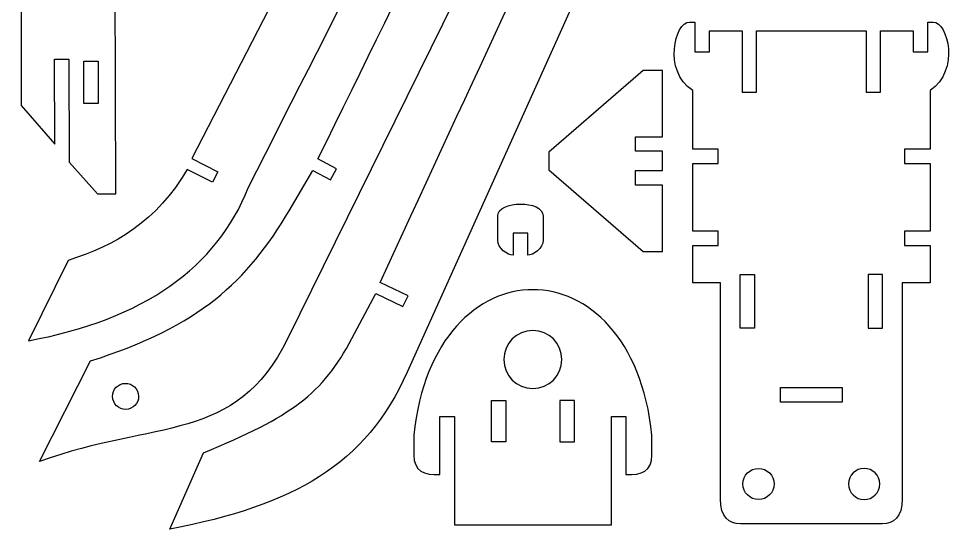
# Model space of a CAD drawing. Header units: centimetres. Extents: x -1670 to 781, y 182 to 1564.
# Drawn here: x -1004 to -420, y 647 to 964 of the extents above; entities that cross this region are included whole.
import ezdxf

# ---------------------------------------------------------------- set-up
doc = ezdxf.new("R2010")
doc.units = ezdxf.units.CM
doc.header["$MEASUREMENT"] = 0
doc.layers.add('Camada 1', color=3, linetype='Continuous')

msp = doc.modelspace()

# ---------------------------------------------------------------- linework, layer by layer
at = {"layer": 'Camada 1', "lineweight": 25}
for points, knots in [([(-517.98, 1543.95), (-516.03, 1546), (-513.38, 1547.17), (-510.32, 1547.17), (-510.32, 1547.17), (-504.39, 1547.17), (-499.59, 1542.36), (-499.59, 1536.44), (-499.59, 1536.44), (-499.59, 1530.51), (-504.39, 1525.71), (-510.32, 1525.71), (-510.32, 1525.71), (-510.32, 1525.71), (-510.32, 1525.71), (-510.32, 1525.71), (-510.32, 1525.71), (-513.48, 1525.71), (-516.32, 1527.07), (-518.28, 1529.25), (-518.28, 1529.25), (-633.36, 1308), (-747.64, 1084.24), (-861.54, 859.33), (-861.54, 859.33), (-880.88, 810.11), (-926.43, 777.39), (-997.87, 764.37), (-997.87, 764.37), (-997.87, 764.37), (-973.36, 814.26), (-973.36, 814.26), (-973.36, 814.26), (-944.96, 822.65), (-917.74, 838.95), (-899.41, 870.78), (-899.41, 870.78), (-899.41, 870.78), (-883.73, 862.75), (-883.73, 862.75), (-883.73, 862.75), (-883.73, 862.75), (-880.46, 869.13), (-880.46, 869.13), (-880.46, 869.13), (-880.46, 869.13), (-896.62, 877.42), (-896.62, 877.42), (-896.62, 877.42), (-896.62, 877.42), (-562.93, 1524.8), (-562.93, 1524.8), (-562.93, 1524.8), (-562.93, 1524.8), (-549.51, 1517.92), (-549.51, 1517.92), (-549.51, 1517.92), (-549.51, 1517.92), (-546.23, 1524.31), (-546.23, 1524.31), (-546.23, 1524.31), (-546.23, 1524.31), (-560.06, 1531.4), (-560.06, 1531.4), (-560.06, 1531.4), (-553.96, 1540.7), (-546.33, 1545.06), (-536.9, 1543.04), (-536.9, 1543.04), (-539.37, 1545.01), (-540.95, 1548.04), (-540.95, 1551.43), (-540.95, 1551.43), (-540.95, 1557.36), (-536.14, 1562.16), (-530.22, 1562.16), (-530.22, 1562.16), (-524.29, 1562.16), (-519.49, 1557.36), (-519.49, 1551.43), (-519.49, 1551.43), (-519.49, 1551.43), (-519.49, 1551.43), (-519.49, 1551.43), (-519.49, 1551.43), (-519.49, 1551.43), (-519.49, 1551.43), (-519.49, 1551.43), (-519.49, 1551.43), (-519.49, 1551.43), (-519.49, 1551.43), (-519.49, 1551.43), (-519.49, 1551.43), (-519.49, 1549.68), (-519.91, 1548.03), (-520.65, 1546.57), (-520.65, 1546.57), (-520.65, 1546.57), (-517.98, 1543.95), (-517.98, 1543.95)], [0, 0, 0, 0, 0.038462, 0.038462, 0.038462, 0.038462, 0.076923, 0.076923, 0.076923, 0.076923, 0.115385, 0.115385, 0.115385, 0.115385, 0.153846, 0.153846, 0.153846, 0.153846, 0.192308, 0.192308, 0.192308, 0.192308, 0.230769, 0.230769, 0.230769, 0.230769, 0.269231, 0.269231, 0.269231, 0.269231, 0.307692, 0.307692, 0.307692, 0.307692, 0.346154, 0.346154, 0.346154, 0.346154, 0.384615, 0.384615, 0.384615, 0.384615, 0.423077, 0.423077, 0.423077, 0.423077, 0.461538, 0.461538, 0.461538, 0.461538, 0.5, 0.5, 0.5, 0.5, 0.538462, 0.538462, 0.538462, 0.538462, 0.576923, 0.576923, 0.576923, 0.576923, 0.615385, 0.615385, 0.615385, 0.615385, 0.653846, 0.653846, 0.653846, 0.653846, 0.692308, 0.692308, 0.692308, 0.692308, 0.730769, 0.730769, 0.730769, 0.730769, 0.769231, 0.769231, 0.769231, 0.769231, 0.807692, 0.807692, 0.807692, 0.807692, 0.846154, 0.846154, 0.846154, 0.846154, 0.884615, 0.884615, 0.884615, 0.884615, 0.923077, 0.923077, 0.923077, 0.923077, 1, 1, 1, 1]), ([(-492.11, 1536.44), (-492.11, 1536.44), (-479.81, 1529.97), (-479.81, 1529.97), (-479.81, 1529.97), (-479.81, 1529.97), (-483.42, 1523.09), (-483.42, 1523.09), (-483.42, 1523.09), (-483.42, 1523.09), (-495.29, 1529.33), (-495.29, 1529.33), (-495.29, 1529.33), (-611.87, 1302.01), (-705.42, 1106.77), (-818.28, 877.2), (-818.28, 877.2), (-818.28, 877.2), (-806.82, 871.18), (-806.82, 871.18), (-806.82, 871.18), (-806.82, 871.18), (-810.43, 864.3), (-810.43, 864.3), (-810.43, 864.3), (-810.43, 864.3), (-821.37, 870.04), (-821.37, 870.04), (-821.37, 870.04), (-821.37, 870.04), (-836.18, 845.07), (-836.18, 845.07), (-836.18, 845.07), (-862.23, 801.14), (-891.36, 773.35), (-959.51, 751.77), (-959.51, 751.77), (-959.51, 751.77), (-991.15, 689.33), (-991.15, 689.33), (-991.15, 689.33), (-919.02, 715.46), (-869.26, 700.27), (-837.14, 765.47), (-837.14, 765.47), (-837.14, 765.47), (-466.79, 1517.17), (-466.79, 1517.17), (-466.79, 1517.17), (-462.92, 1525.02), (-462.81, 1531.51), (-470.48, 1536.74), (-470.48, 1536.74), (-470.48, 1536.74), (-486.3, 1547.19), (-486.3, 1547.19), (-486.3, 1547.19), (-486.3, 1547.19), (-492.11, 1536.44), (-492.11, 1536.44)], [0, 0, 0, 0, 0.0625, 0.0625, 0.0625, 0.0625, 0.125, 0.125, 0.125, 0.125, 0.1875, 0.1875, 0.1875, 0.1875, 0.25, 0.25, 0.25, 0.25, 0.3125, 0.3125, 0.3125, 0.3125, 0.375, 0.375, 0.375, 0.375, 0.4375, 0.4375, 0.4375, 0.4375, 0.5, 0.5, 0.5, 0.5, 0.5625, 0.5625, 0.5625, 0.5625, 0.625, 0.625, 0.625, 0.625, 0.6875, 0.6875, 0.6875, 0.6875, 0.75, 0.75, 0.75, 0.75, 0.8125, 0.8125, 0.8125, 0.8125, 0.875, 0.875, 0.875, 0.875, 1, 1, 1, 1]), ([(-951.78, 1495.67), (-951.78, 1495.67), (-951.69, 1457.28), (-951.69, 1457.28), (-951.69, 1457.28), (-951.69, 1457.28), (-943.42, 1457.3), (-943.42, 1457.3), (-943.42, 1457.3), (-943.42, 1457.3), (-943.36, 1433.56), (-943.36, 1433.56), (-943.36, 1433.56), (-943.36, 1433.56), (-953.69, 1433.53), (-953.69, 1433.53), (-953.69, 1433.53), (-953.69, 1433.53), (-953.73, 1449.29), (-953.73, 1449.29), (-953.73, 1449.29), (-953.73, 1449.29), (-962.73, 1449.27), (-962.73, 1449.27), (-962.73, 1449.27), (-962.73, 1449.27), (-962.66, 1422.38), (-962.66, 1422.38), (-962.66, 1422.38), (-962.66, 1422.38), (-979.75, 1414.59), (-979.75, 1414.59), (-979.75, 1414.59), (-979.75, 1414.59), (-978.67, 986.56), (-978.67, 986.56), (-978.67, 986.56), (-978.67, 986.56), (-944.1, 986.65), (-944.1, 986.65), (-944.1, 986.65), (-944.1, 986.65), (-943.77, 855.51), (-943.77, 855.51), (-943.77, 855.51), (-943.77, 855.51), (-955.02, 855.48), (-955.02, 855.48), (-955.02, 855.48), (-955.02, 855.48), (-972.68, 875.26), (-972.68, 875.26), (-972.68, 875.26), (-972.68, 875.26), (-972.84, 939.14), (-972.84, 939.14), (-972.84, 939.14), (-972.84, 939.14), (-981.83, 939.12), (-981.83, 939.12), (-981.83, 939.12), (-981.83, 939.12), (-981.7, 886.32), (-981.7, 886.32), (-981.7, 886.32), (-981.7, 886.32), (-1002.53, 910.39), (-1002.53, 910.39), (-1002.53, 910.39), (-1002.53, 910.39), (-1001.72, 1415.66), (-1001.72, 1415.66), (-1001.72, 1415.66), (-1003.95, 1462.91), (-971.03, 1473.76), (-951.78, 1495.67)], [0, 0, 0, 0, 0.05, 0.05, 0.05, 0.05, 0.1, 0.1, 0.1, 0.1, 0.15, 0.15, 0.15, 0.15, 0.2, 0.2, 0.2, 0.2, 0.25, 0.25, 0.25, 0.25, 0.3, 0.3, 0.3, 0.3, 0.35, 0.35, 0.35, 0.35, 0.4, 0.4, 0.4, 0.4, 0.45, 0.45, 0.45, 0.45, 0.5, 0.5, 0.5, 0.5, 0.55, 0.55, 0.55, 0.55, 0.6, 0.6, 0.6, 0.6, 0.65, 0.65, 0.65, 0.65, 0.7, 0.7, 0.7, 0.7, 0.75, 0.75, 0.75, 0.75, 0.8, 0.8, 0.8, 0.8, 0.85, 0.85, 0.85, 0.85, 0.9, 0.9, 0.9, 0.9, 1, 1, 1, 1]), ([(-472.42, 1468.53), (-472.42, 1468.53), (-460.42, 1462.82), (-460.42, 1462.82), (-460.42, 1462.82), (-460.42, 1462.82), (-463.59, 1456.16), (-463.59, 1456.16), (-463.59, 1456.16), (-463.59, 1456.16), (-475.17, 1461.67), (-475.17, 1461.67), (-475.17, 1461.67), (-575.51, 1241), (-677.9, 1020.81), (-779.74, 800.49), (-779.74, 800.49), (-779.74, 800.49), (-762.36, 792.22), (-762.36, 792.22), (-762.36, 792.22), (-762.36, 792.22), (-765.53, 785.55), (-765.53, 785.55), (-765.53, 785.55), (-765.53, 785.55), (-782.41, 793.59), (-782.41, 793.59), (-782.41, 793.59), (-782.41, 793.59), (-797.18, 765.75), (-797.18, 765.75), (-797.18, 765.75), (-815.55, 731.11), (-834.56, 717.3), (-889.42, 694.68), (-889.42, 694.68), (-889.42, 694.68), (-910.17, 647.29), (-910.17, 647.29), (-910.17, 647.29), (-832.94, 662.21), (-788.86, 686.99), (-762.81, 744.87), (-762.81, 744.87), (-762.81, 744.87), (-445.2, 1450.62), (-445.2, 1450.62), (-445.2, 1450.62), (-441.8, 1458.2), (-443.17, 1463.84), (-450.63, 1468.52), (-450.63, 1468.52), (-450.63, 1468.52), (-467.64, 1478.59), (-467.64, 1478.59), (-467.64, 1478.59), (-467.64, 1478.59), (-472.42, 1468.53), (-472.42, 1468.53)], [0, 0, 0, 0, 0.0625, 0.0625, 0.0625, 0.0625, 0.125, 0.125, 0.125, 0.125, 0.1875, 0.1875, 0.1875, 0.1875, 0.25, 0.25, 0.25, 0.25, 0.3125, 0.3125, 0.3125, 0.3125, 0.375, 0.375, 0.375, 0.375, 0.4375, 0.4375, 0.4375, 0.4375, 0.5, 0.5, 0.5, 0.5, 0.5625, 0.5625, 0.5625, 0.5625, 0.625, 0.625, 0.625, 0.625, 0.6875, 0.6875, 0.6875, 0.6875, 0.75, 0.75, 0.75, 0.75, 0.8125, 0.8125, 0.8125, 0.8125, 0.875, 0.875, 0.875, 0.875, 1, 1, 1, 1]), ([(-467.99, 650.58), (-460.8, 650.58), (-455.58, 654.65), (-455.58, 666.09), (-455.58, 666.09), (-455.58, 666.09), (-455.58, 800.25), (-455.58, 800.25), (-455.58, 800.25), (-455.58, 800.25), (-438.33, 800.25), (-438.33, 800.25), (-438.33, 800.25), (-438.33, 800.25), (-438.33, 823.48), (-438.33, 823.48), (-438.33, 823.48), (-438.33, 823.48), (-454.13, 823.48), (-454.13, 823.48), (-454.13, 823.48), (-454.13, 823.48), (-454.13, 832.47), (-454.13, 832.47), (-454.13, 832.47), (-454.13, 832.47), (-438.33, 832.47), (-438.33, 832.47), (-438.33, 832.47), (-438.33, 832.47), (-438.33, 874.37), (-438.33, 874.37), (-438.33, 874.37), (-438.33, 874.37), (-454.13, 874.37), (-454.13, 874.37), (-454.13, 874.37), (-454.13, 874.37), (-454.13, 883.36), (-454.13, 883.36), (-454.13, 883.36), (-454.13, 883.36), (-438.33, 883.36), (-438.33, 883.36), (-438.33, 883.36), (-438.33, 883.36), (-438.33, 919.72), (-438.33, 919.72), (-438.33, 919.72), (-419.62, 932.26), (-427.36, 962.26), (-436.34, 962.27), (-436.34, 962.27), (-436.34, 962.27), (-439.73, 962.28), (-439.73, 962.28), (-439.73, 962.28), (-439.73, 962.28), (-439.73, 943.79), (-439.73, 943.79), (-439.73, 943.79), (-439.73, 943.79), (-448.73, 943.79), (-448.73, 943.79), (-448.73, 943.79), (-448.73, 943.79), (-448.73, 956.72), (-448.73, 956.72), (-448.73, 956.72), (-448.73, 956.72), (-469.03, 956.72), (-469.03, 956.72), (-469.03, 956.72), (-469.03, 956.72), (-469.03, 918.75), (-469.03, 918.75), (-469.03, 918.75), (-469.03, 918.75), (-478.02, 918.75), (-478.02, 918.75), (-478.02, 918.75), (-478.02, 918.75), (-478.02, 956.72), (-478.02, 956.72), (-478.02, 956.72), (-478.02, 956.72), (-545.98, 956.72), (-545.98, 956.72), (-545.98, 956.72), (-545.98, 956.72), (-545.98, 918.75), (-545.98, 918.75), (-545.98, 918.75), (-545.98, 918.75), (-554.97, 918.75), (-554.97, 918.75), (-554.97, 918.75), (-554.97, 918.75), (-554.97, 956.72), (-554.97, 956.72), (-554.97, 956.72), (-554.97, 956.72), (-575.27, 956.72), (-575.27, 956.72), (-575.27, 956.72), (-575.27, 956.72), (-575.27, 943.79), (-575.27, 943.79), (-575.27, 943.79), (-575.27, 943.79), (-584.27, 943.79), (-584.27, 943.79), (-584.27, 943.79), (-584.27, 943.79), (-584.27, 962.28), (-584.27, 962.28), (-584.27, 962.28), (-584.27, 962.28), (-587.66, 962.27), (-587.66, 962.27), (-587.66, 962.27), (-596.64, 962.26), (-604.38, 932.26), (-585.67, 919.72), (-585.67, 919.72), (-585.67, 919.72), (-585.67, 883.36), (-585.67, 883.36), (-585.67, 883.36), (-585.67, 883.36), (-569.88, 883.36), (-569.88, 883.36), (-569.88, 883.36), (-569.88, 883.36), (-569.88, 874.37), (-569.88, 874.37), (-569.88, 874.37), (-569.88, 874.37), (-585.67, 874.37), (-585.67, 874.37), (-585.67, 874.37), (-585.67, 874.37), (-585.67, 832.47), (-585.67, 832.47), (-585.67, 832.47), (-585.67, 832.47), (-569.88, 832.47), (-569.88, 832.47), (-569.88, 832.47), (-569.88, 832.47), (-569.88, 823.48), (-569.88, 823.48), (-569.88, 823.48), (-569.88, 823.48), (-585.67, 823.48), (-585.67, 823.48), (-585.67, 823.48), (-585.67, 823.48), (-585.67, 800.25), (-585.67, 800.25), (-585.67, 800.25), (-585.67, 800.25), (-568.42, 800.25), (-568.42, 800.25), (-568.42, 800.25), (-568.42, 800.25), (-568.42, 666.09), (-568.42, 666.09), (-568.42, 666.09), (-568.42, 654.65), (-563.2, 650.58), (-556.01, 650.58), (-556.01, 650.58), (-556.01, 650.58), (-467.99, 650.58), (-467.99, 650.58)], [0, 0, 0, 0, 0.022222, 0.022222, 0.022222, 0.022222, 0.044444, 0.044444, 0.044444, 0.044444, 0.066667, 0.066667, 0.066667, 0.066667, 0.088889, 0.088889, 0.088889, 0.088889, 0.111111, 0.111111, 0.111111, 0.111111, 0.133333, 0.133333, 0.133333, 0.133333, 0.155556, 0.155556, 0.155556, 0.155556, 0.177778, 0.177778, 0.177778, 0.177778, 0.2, 0.2, 0.2, 0.2, 0.222222, 0.222222, 0.222222, 0.222222, 0.244444, 0.244444, 0.244444, 0.244444, 0.266667, 0.266667, 0.266667, 0.266667, 0.288889, 0.288889, 0.288889, 0.288889, 0.311111, 0.311111, 0.311111, 0.311111, 0.333333, 0.333333, 0.333333, 0.333333, 0.355556, 0.355556, 0.355556, 0.355556, 0.377778, 0.377778, 0.377778, 0.377778, 0.4, 0.4, 0.4, 0.4, 0.422222, 0.422222, 0.422222, 0.422222, 0.444444, 0.444444, 0.444444, 0.444444, 0.466667, 0.466667, 0.466667, 0.466667, 0.488889, 0.488889, 0.488889, 0.488889, 0.511111, 0.511111, 0.511111, 0.511111, 0.533333, 0.533333, 0.533333, 0.533333, 0.555556, 0.555556, 0.555556, 0.555556, 0.577778, 0.577778, 0.577778, 0.577778, 0.6, 0.6, 0.6, 0.6, 0.622222, 0.622222, 0.622222, 0.622222, 0.644444, 0.644444, 0.644444, 0.644444, 0.666667, 0.666667, 0.666667, 0.666667, 0.688889, 0.688889, 0.688889, 0.688889, 0.711111, 0.711111, 0.711111, 0.711111, 0.733333, 0.733333, 0.733333, 0.733333, 0.755556, 0.755556, 0.755556, 0.755556, 0.777778, 0.777778, 0.777778, 0.777778, 0.8, 0.8, 0.8, 0.8, 0.822222, 0.822222, 0.822222, 0.822222, 0.844444, 0.844444, 0.844444, 0.844444, 0.866667, 0.866667, 0.866667, 0.866667, 0.888889, 0.888889, 0.888889, 0.888889, 0.911111, 0.911111, 0.911111, 0.911111, 0.933333, 0.933333, 0.933333, 0.933333, 0.955556, 0.955556, 0.955556, 0.955556, 1, 1, 1, 1]), ([(-954.71, 911.67), (-954.71, 911.67), (-954.77, 937.99), (-954.77, 937.99), (-954.77, 937.99), (-954.77, 937.99), (-963.7, 937.97), (-963.7, 937.97), (-963.7, 937.97), (-963.7, 937.97), (-963.64, 911.65), (-963.64, 911.65), (-963.64, 911.65), (-963.64, 911.65), (-954.71, 911.67), (-954.71, 911.67)], [0, 0, 0, 0, 0.2, 0.2, 0.2, 0.2, 0.4, 0.4, 0.4, 0.4, 0.6, 0.6, 0.6, 0.6, 1, 1, 1, 1]), ([(-604.44, 869.96), (-604.44, 869.96), (-621.21, 869.96), (-621.21, 869.96), (-621.21, 869.96), (-621.21, 869.96), (-621.21, 860.96), (-621.21, 860.96), (-621.21, 860.96), (-621.21, 860.96), (-604.44, 860.96), (-604.44, 860.96), (-604.44, 860.96), (-604.44, 860.96), (-604.44, 819.8), (-604.44, 819.8), (-604.44, 819.8), (-604.44, 819.8), (-616.46, 819.8), (-616.46, 819.8), (-616.46, 819.8), (-616.46, 819.8), (-674.91, 870.5), (-674.91, 870.5), (-674.91, 870.5), (-674.91, 870.5), (-674.91, 881.5), (-674.91, 881.5), (-674.91, 881.5), (-674.91, 881.5), (-616.46, 932.2), (-616.46, 932.2), (-616.46, 932.2), (-616.46, 932.2), (-604.44, 932.2), (-604.44, 932.2), (-604.44, 932.2), (-604.44, 932.2), (-604.44, 891.04), (-604.44, 891.04), (-604.44, 891.04), (-604.44, 891.04), (-621.21, 891.04), (-621.21, 891.04), (-621.21, 891.04), (-621.21, 891.04), (-621.21, 882.05), (-621.21, 882.05), (-621.21, 882.05), (-621.21, 882.05), (-604.44, 882.05), (-604.44, 882.05), (-604.44, 882.05), (-604.44, 882.05), (-604.44, 869.96), (-604.44, 869.96)], [0, 0, 0, 0, 0.066667, 0.066667, 0.066667, 0.066667, 0.133333, 0.133333, 0.133333, 0.133333, 0.2, 0.2, 0.2, 0.2, 0.266667, 0.266667, 0.266667, 0.266667, 0.333333, 0.333333, 0.333333, 0.333333, 0.4, 0.4, 0.4, 0.4, 0.466667, 0.466667, 0.466667, 0.466667, 0.533333, 0.533333, 0.533333, 0.533333, 0.6, 0.6, 0.6, 0.6, 0.666667, 0.666667, 0.666667, 0.666667, 0.733333, 0.733333, 0.733333, 0.733333, 0.8, 0.8, 0.8, 0.8, 0.866667, 0.866667, 0.866667, 0.866667, 1, 1, 1, 1]), ([(-688.09, 817.41), (-684.56, 817.41), (-678.47, 821.84), (-678.47, 826.75), (-678.47, 826.75), (-678.47, 826.75), (-678.47, 841.69), (-678.47, 841.69), (-678.47, 841.69), (-678.47, 852.01), (-706.7, 851.44), (-706.7, 841.69), (-706.7, 841.69), (-706.7, 841.69), (-706.7, 826.75), (-706.7, 826.75), (-706.7, 826.75), (-706.7, 821.83), (-700.62, 817.41), (-697.08, 817.41), (-697.08, 817.41), (-697.08, 817.41), (-697.08, 831.17), (-697.08, 831.17), (-697.08, 831.17), (-697.08, 831.17), (-688.09, 831.17), (-688.09, 831.17), (-688.09, 831.17), (-688.09, 831.17), (-688.09, 817.41), (-688.09, 817.41)], [0, 0, 0, 0, 0.111111, 0.111111, 0.111111, 0.111111, 0.222222, 0.222222, 0.222222, 0.222222, 0.333333, 0.333333, 0.333333, 0.333333, 0.444444, 0.444444, 0.444444, 0.444444, 0.555556, 0.555556, 0.555556, 0.555556, 0.666667, 0.666667, 0.666667, 0.666667, 0.777778, 0.777778, 0.777778, 0.777778, 1, 1, 1, 1]), ([(-556.25, 805.47), (-556.25, 805.47), (-556.25, 772.12), (-556.25, 772.12), (-556.25, 772.12), (-556.25, 772.12), (-547.25, 772.12), (-547.25, 772.12), (-547.25, 772.12), (-547.25, 772.12), (-547.25, 805.47), (-547.25, 805.47), (-547.25, 805.47), (-547.25, 805.47), (-556.25, 805.47), (-556.25, 805.47)], [0, 0, 0, 0, 0.2, 0.2, 0.2, 0.2, 0.4, 0.4, 0.4, 0.4, 0.6, 0.6, 0.6, 0.6, 1, 1, 1, 1]), ([(-467.75, 805.47), (-467.75, 805.47), (-467.75, 772.12), (-467.75, 772.12), (-467.75, 772.12), (-467.75, 772.12), (-476.75, 772.12), (-476.75, 772.12), (-476.75, 772.12), (-476.75, 772.12), (-476.75, 805.47), (-476.75, 805.47), (-476.75, 805.47), (-476.75, 805.47), (-467.75, 805.47), (-467.75, 805.47)], [0, 0, 0, 0, 0.2, 0.2, 0.2, 0.2, 0.4, 0.4, 0.4, 0.4, 0.6, 0.6, 0.6, 0.6, 1, 1, 1, 1]), ([(-684.86, 796.03), (-651, 796.01), (-617.02, 765.98), (-610.98, 705.58), (-610.98, 705.58), (-610.98, 705.58), (-610.98, 693.32), (-610.98, 693.32), (-610.98, 693.32), (-610.98, 683.56), (-617.11, 680.64), (-627.11, 681.23), (-627.11, 681.23), (-627.11, 681.23), (-627.11, 717.21), (-627.11, 717.21), (-627.11, 717.21), (-627.11, 717.21), (-636.11, 717.21), (-636.11, 717.21), (-636.11, 717.21), (-636.11, 717.21), (-636.11, 649.9), (-636.11, 649.9), (-636.11, 649.9), (-636.11, 649.9), (-733.61, 649.9), (-733.61, 649.9), (-733.61, 649.9), (-733.61, 649.9), (-733.61, 717.21), (-733.61, 717.21), (-733.61, 717.21), (-733.61, 717.21), (-742.6, 717.21), (-742.6, 717.21), (-742.6, 717.21), (-742.6, 717.21), (-742.6, 681.23), (-742.6, 681.23), (-742.6, 681.23), (-752.6, 680.64), (-758.73, 683.56), (-758.73, 693.32), (-758.73, 693.32), (-758.73, 693.32), (-758.73, 705.58), (-758.73, 705.58), (-758.73, 705.58), (-752.7, 765.98), (-718.71, 796.01), (-684.86, 796.03)], [0, 0, 0, 0, 0.071429, 0.071429, 0.071429, 0.071429, 0.142857, 0.142857, 0.142857, 0.142857, 0.214286, 0.214286, 0.214286, 0.214286, 0.285714, 0.285714, 0.285714, 0.285714, 0.357143, 0.357143, 0.357143, 0.357143, 0.428571, 0.428571, 0.428571, 0.428571, 0.5, 0.5, 0.5, 0.5, 0.571429, 0.571429, 0.571429, 0.571429, 0.642857, 0.642857, 0.642857, 0.642857, 0.714286, 0.714286, 0.714286, 0.714286, 0.785714, 0.785714, 0.785714, 0.785714, 0.857143, 0.857143, 0.857143, 0.857143, 1, 1, 1, 1]), ([(-684.89, 770.7), (-674.93, 770.7), (-666.86, 762.62), (-666.86, 752.66), (-666.86, 752.66), (-666.86, 742.71), (-674.93, 734.63), (-684.89, 734.63), (-684.89, 734.63), (-694.85, 734.63), (-702.92, 742.71), (-702.92, 752.66), (-702.92, 752.66), (-702.92, 762.62), (-694.85, 770.7), (-684.89, 770.7)], [0, 0, 0, 0, 0.2, 0.2, 0.2, 0.2, 0.4, 0.4, 0.4, 0.4, 0.6, 0.6, 0.6, 0.6, 1, 1, 1, 1]), ([(-937.83, 737.87), (-942.3, 737.78), (-945.84, 734.1), (-945.75, 729.64), (-945.75, 729.64), (-945.67, 725.18), (-941.98, 721.63), (-937.52, 721.72), (-937.52, 721.72), (-933.06, 721.8), (-929.51, 725.49), (-929.6, 729.95), (-929.6, 729.95), (-929.69, 734.41), (-933.37, 737.96), (-937.83, 737.87)], [0, 0, 0, 0, 0.2, 0.2, 0.2, 0.2, 0.4, 0.4, 0.4, 0.4, 0.6, 0.6, 0.6, 0.6, 1, 1, 1, 1]), ([(-492.87, 726.23), (-492.87, 726.23), (-492.87, 735.23), (-492.87, 735.23), (-492.87, 735.23), (-492.87, 735.23), (-531.13, 735.23), (-531.13, 735.23), (-531.13, 735.23), (-531.13, 735.23), (-531.13, 726.23), (-531.13, 726.23), (-531.13, 726.23), (-531.13, 726.23), (-492.87, 726.23), (-492.87, 726.23)], [0, 0, 0, 0, 0.2, 0.2, 0.2, 0.2, 0.4, 0.4, 0.4, 0.4, 0.6, 0.6, 0.6, 0.6, 1, 1, 1, 1]), ([(-701.61, 701.51), (-701.61, 701.51), (-701.61, 727.11), (-701.61, 727.11), (-701.61, 727.11), (-701.61, 727.11), (-710.6, 727.11), (-710.6, 727.11), (-710.6, 727.11), (-710.6, 727.11), (-710.6, 701.51), (-710.6, 701.51), (-710.6, 701.51), (-710.6, 701.51), (-701.61, 701.51), (-701.61, 701.51)], [0, 0, 0, 0, 0.2, 0.2, 0.2, 0.2, 0.4, 0.4, 0.4, 0.4, 0.6, 0.6, 0.6, 0.6, 1, 1, 1, 1]), ([(-668.1, 701.51), (-668.1, 701.51), (-668.1, 727.11), (-668.1, 727.11), (-668.1, 727.11), (-668.1, 727.11), (-659.11, 727.11), (-659.11, 727.11), (-659.11, 727.11), (-659.11, 727.11), (-659.11, 701.51), (-659.11, 701.51), (-659.11, 701.51), (-659.11, 701.51), (-668.1, 701.51), (-668.1, 701.51)], [0, 0, 0, 0, 0.2, 0.2, 0.2, 0.2, 0.4, 0.4, 0.4, 0.4, 0.6, 0.6, 0.6, 0.6, 1, 1, 1, 1]), ([(-544.77, 685.07), (-550.12, 685.07), (-554.46, 680.73), (-554.46, 675.38), (-554.46, 675.38), (-554.46, 670.02), (-550.12, 665.68), (-544.77, 665.68), (-544.77, 665.68), (-539.42, 665.68), (-535.08, 670.02), (-535.08, 675.38), (-535.08, 675.38), (-535.08, 680.73), (-539.42, 685.07), (-544.77, 685.07)], [0, 0, 0, 0, 0.2, 0.2, 0.2, 0.2, 0.4, 0.4, 0.4, 0.4, 0.6, 0.6, 0.6, 0.6, 1, 1, 1, 1]), ([(-479.23, 685.07), (-473.88, 685.07), (-469.54, 680.73), (-469.54, 675.38), (-469.54, 675.38), (-469.54, 670.02), (-473.88, 665.68), (-479.23, 665.68), (-479.23, 665.68), (-484.58, 665.68), (-488.92, 670.02), (-488.92, 675.38), (-488.92, 675.38), (-488.92, 680.73), (-484.58, 685.07), (-479.23, 685.07)], [0, 0, 0, 0, 0.2, 0.2, 0.2, 0.2, 0.4, 0.4, 0.4, 0.4, 0.6, 0.6, 0.6, 0.6, 1, 1, 1, 1])]:
    msp.add_open_spline(points, degree=3, knots=knots, dxfattribs=at)

doc.saveas('drawing.dxf')
